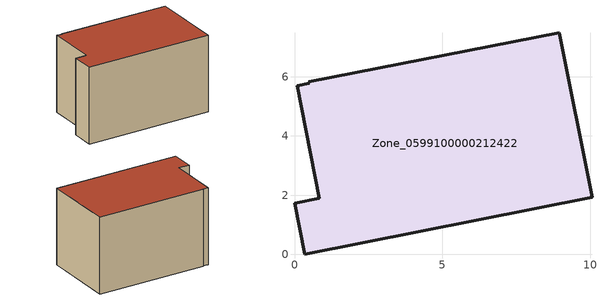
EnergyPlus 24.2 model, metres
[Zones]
Zone_0599100000212422
 floor ground (C_G): 0.49,5.83 8.95,7.49 10.05,1.93 0.34,0 0,1.73 0.83,1.9 0.09,5.7 0.5,5.78 z0
 wall outside (C_F): 10.05,1.93 8.95,7.49 0.49,5.83 0.5,5.78 0.09,5.7 0.83,1.9 0,1.73 0.34,0 10.05,1.93 z0:5.99
 roof outside (C_R): 8.95,7.49 0.49,5.83 0.5,5.78 0.09,5.7 0.83,1.9 0,1.73 0.34,0 10.05,1.93 z5.99
[BUILDING]
Pand.0599100000212422: North Axis=0; Terrain=City; Loads Convergence Tolerance Value=0.04; Temperature Convergence Tolerance Value=0.4; Solar Distribution=FullExterior; Maximum Number of Warmup Days=25; Minimum Number of Warmup Days=1
[Site:Location]
Rotterdam.The.Hague.AP_ZH_NLD Design_Conditions: Latitude=51.96; Longitude=4.45; Time Zone=1; Elevation=-4.5
[SITE:GROUNDTEMPERATURE:BUILDINGSURFACE]
18, 18, 18, 18, 18, 18, 18, 18, 18, 18, 18, 18
[MATERIAL] Thermal Absorptance=0.9; Solar Absorptance=0.7; Visible Absorptance=0.7
Name | Roughness | Thickness | Conductivity | Density | Specific Heat
G.TC.1975-1991 | MediumSmooth | 0.15 | 0.288461 | 540 | 1210
F.TC.1975-1991 | Rough | 0.3 | 0.230769 | 1920 | 840
R.TC.1975-1991 | MediumRough | 0.2 | 0.153846 | 1500 | 1000
[CONSTRUCTION]
C_G: G.TC.1975-1991
C_F: F.TC.1975-1991
C_R: R.TC.1975-1991
[ZONE]
Zone_0599100000212422: Type=1; Multiplier=1; Ceiling Height=Autocalculate; Volume=Autocalculate; Floor Area=autocalculate; Part of Total Floor Area=Yes
[ZONEINFILTRATION:DESIGNFLOWRATE]
Infil_Zone_0599100000212422: Zone or ZoneList or Space or SpaceList=Zone_0599100000212422; Schedule=AlwaysOn; Design Flow Rate Calculation Method=Flow/Area; Flow Rate per Floor Area=0.003; Constant Term Coefficient=1; Temperature Term Coefficient=0; Velocity Term Coefficient=0; Velocity Squared Term Coefficient=0
[HVACTEMPLATE:ZONE:IDEALLOADSAIRSYSTEM]
Zone_0599100000212422: Maximum Heating Supply Air Temperature=50; Minimum Cooling Supply Air Temperature=13; Maximum Heating Supply Air Humidity Ratio=0.0156; Minimum Cooling Supply Air Humidity Ratio=0.0077; Heating Limit=NoLimit; Cooling Limit=NoLimit; Dehumidification Control Type=ConstantSensibleHeatRatio; Cooling Sensible Heat Ratio=0.7; Dehumidification Setpoint=60; Humidification Control Type=None; Humidification Setpoint=30; Outdoor Air Method=None; Outdoor Air Flow Rate per Person=0.00944; Outdoor Air Flow Rate per Zone Floor Area=0; Outdoor Air Flow Rate per Zone=0; Demand Controlled Ventilation Type=None; Outdoor Air Economizer Type=NoEconomizer; Heat Recovery Type=None; Sensible Heat Recovery Effectiveness=0.7; Latent Heat Recovery Effectiveness=0.65
[ZONECONTROL:THERMOSTAT]
ThermostatControl_Zone_0599100000212422: Zone or ZoneList=Zone_0599100000212422; Control Type Schedule=DualSetpointControlType; Control 1=Thermostat_Zone_0599100000212422; Temperature Difference Between Cutout And Setpoint=0
[THERMOSTATSETPOINT:DUALSETPOINT]
Thermostat_Zone_0599100000212422: Heating Setpoint Temperature Schedule=HeatingSetpoint_Zone_0599100000212422; Cooling Setpoint Temperature Schedule=CoolingSetpoint_Zone_0599100000212422
[SCHEDULE:COMPACT]
HeatingSetpoint_Zone_0599100000212422: Through: 12/31, For: AllDays, Until: 24:00, 21
CoolingSetpoint_Zone_0599100000212422: Through: 12/31, For: AllDays, Until: 24:00, 24
DualSetpointControlType: Through: 12/31, For: AllDays, Until: 24:00, 4
AlwaysOn: Through: 12/31, For: AllDays, Until: 24:00, 1
